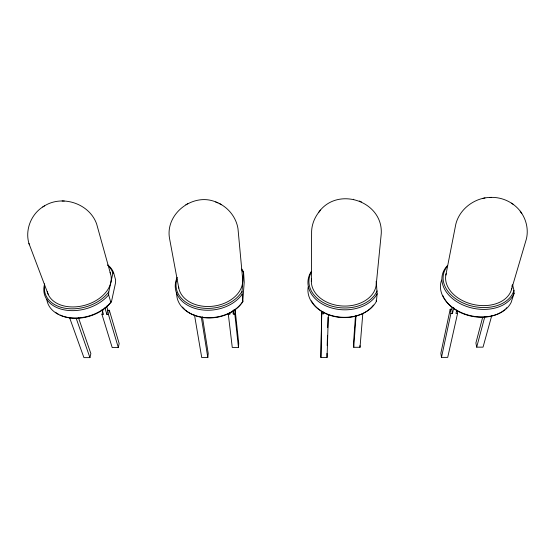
<?xml version="1.0" encoding="UTF-8"?>
<svg xmlns="http://www.w3.org/2000/svg" width="555" height="555" viewBox="0 0 555 555"><rect width="100%" height="100%" fill="white"/><g stroke="black" fill="none" stroke-linecap="round" stroke-linejoin="round"><path stroke-width="0.83" d="M176.698 292.416A35.263 26.071 -7.8 0 0 201.423 317.078A35.263 26.071 -7.8 0 0 241.64 303.356L242.729 301.871L242.035 291.451L243.541 271.888L242.66 270.479A35.645 26.127 -7.7 0 0 241.64 269.106M243.541 271.881L244.207 282.238L242.736 301.858M311.355 281.6L311.619 231.199C311.91 223.894 314.969 216.783 319.638 211.205M46.8 299.402A35.908 25.114 -16.2 0 0 71.956 317.939A35.908 25.114 -16.2 0 0 109.501 303.8L110.806 302.322L108.641 294.878L108.745 291.972L112.894 273.199L113.574 272.512L112.922 271.124A36.297 25.162 -16 0 0 107.732 264.915M321.699 311.348L320.901 357.469L327.055 357.462L328.387 314.671M320.901 357.469L321.775 311.313M321.831 313.832L323.385 313.832L323.426 312.104M327.179 345.626L327.492 335.338M327.734 327.616L328.047 317.328M238.463 347.437L238.74 343.309L235.133 309.891L234.821 314.081L238.463 347.437L232.268 347.444L228.299 314.102L229.839 314.095L229.971 312.423M355.443 316.426L353.521 343.15L353.75 347.298L360.022 347.291L362.797 313.721M353.75 347.298L356.067 315.455M234.821 314.081L233.28 314.081L233.6 309.898M194.507 315.046L201.729 357.552L207.806 357.545L208.215 353.452L202.408 316.815M376.262 284.326L381.243 233.773C383.207 201.063 337.502 185.807 318.778 212.232M311.577 278.617A32.502 23.927 2.8 0 0 342.983 306.034A32.502 23.927 2.8 0 0 376.262 281.316L377.15 293.859L376.38 301.414L376.117 300.609M445.852 275.065L455.808 224.22C459.561 208.978 474.504 197.837 490.023 197.407M102.911 310.294L101.981 314.456L112.207 347.583L118.333 347.576L119.145 343.476L109.321 310.273L107.809 310.28L106.574 306.152M452.124 307.553L451.763 309.239L450.195 309.239L440.857 353.237L441.482 357.385L447.705 357.378L457.57 313.45L457.126 310.911M118.333 347.576L108.419 314.435L109.321 310.273M110.82 302.308L111.499 301.525L115.537 282.8L115.627 280.004L113.574 272.512M441.482 357.385L450.903 313.471L450.195 309.239M108.419 314.435L106.9 314.442L107.809 310.28M450.903 313.471L452.478 313.464L453.754 307.574M456.73 310.134L455.995 313.457L457.57 313.45M69.632 317.8L83.93 357.635L89.938 357.628L90.86 353.556L78.47 317.71M482.649 317.391L475.906 342.976L476.69 347.152L483.037 347.146L491.702 315.823M476.69 347.152L484.82 316.669M511.433 289.696L526.438 238.803C528.561 229.756 526.417 219.849 521.027 212.315M512.57 284.743L513.944 290.383L514.076 293.338L511.127 302.454A36.72 26.023 12.1 0 1 466.283 314.491A36.72 26.023 12.1 0 1 441.62 280.053M514.076 293.338L513.41 294.851A37.13 26.078 11.8 0 1 462.801 304.924A37.13 26.078 11.8 0 1 447.573 265.463M376.401 301.379L375.499 302.905A35.506 26.397 2.9 0 1 333.597 316.066A35.506 26.397 2.9 0 1 308.178 286.956M377.15 293.859L376.255 295.357A35.895 26.453 2.8 0 1 328.678 307.012A35.895 26.453 2.8 0 1 311.202 271.575M242.015 294.372L240.905 295.864A35.645 26.127 -7.7 0 1 195.416 308.538A35.645 26.127 -7.7 0 1 177.239 277.313M319.749 211.08L320.589 210.081M108.641 294.878L107.33 296.356A36.297 25.162 -16 0 1 64.103 309.856A36.297 25.162 -16 0 1 44.664 283.841M43.332 206.585C31.212 214.008 24.926 229.694 28.915 243.402L48.153 294.275M43.977 206.189C62.132 194.43 89.452 203.498 96.639 223.984L110.542 273.858M42.742 206.959L44.49 205.863M216.547 202.291C193.764 191.884 165.196 213.307 169.49 238.178L178.786 288.128M185.863 204.698L186.57 204.309M187.16 203.976L187.791 203.623M484.161 198.114L484.994 197.941M482.67 198.426L483.585 198.239M490.967 197.386C503.059 197.032 515.193 203.165 521.776 213.37M489.441 197.427L491.466 197.365M101.981 314.456L103.501 314.449L102.016 309.593M63.499 201L64.22 201.014M62.125 200.986L62.75 200.993M353.41 199.273L353.757 199.328M216.991 202.471C227.841 206.855 236.194 217.109 237.984 228.709L242.639 278.929M215.687 201.937L217.921 202.846M359.376 201.007L360.022 201.285M360.681 201.576L361.402 201.881M219.239 203.47L220.175 203.983M220.488 204.15L221.48 204.698M511.46 203.144L512.14 203.616M512.633 203.956L513.382 204.469M520.195 211.143L520.909 212.156M28.915 243.402L29.436 244.762M76.299 318.598L89.938 357.628M104.909 307.838L106.9 314.442M451.763 309.239L452.478 313.464M201.403 317.578L207.806 357.545M229.638 312.375L229.839 314.095M232.892 310.647L233.28 314.081M359.917 345.626L360.022 347.291M326.944 353.341L327.055 357.462M323.343 312.146L323.385 313.832M513.944 290.383A36.165 25.37 11.8 0 1 466.582 304.452A36.165 25.37 11.8 0 1 447.503 266.053M511.793 288.239A33.626 23.587 11.8 0 1 473.408 304.494A33.626 23.587 11.8 0 1 446.178 273.636M512.105 285.263A33.626 23.587 11.8 0 1 512.015 286.762M506.68 307.761A35.659 25.301 12.1 0 1 505.876 308.601M504.564 309.801A35.659 25.301 12.1 0 1 501.595 311.979M501.054 312.312A35.659 25.301 12.1 0 1 443.875 297.757M443.598 297.23A35.659 25.301 12.1 0 1 442.862 295.628M111.499 301.525A34.875 24.42 -16.3 0 1 59.995 315.046M58.372 314.199A34.875 24.42 -16.3 0 1 55.424 312.25M108.745 291.972A35.36 24.476 -16 0 1 68.209 308.649A35.36 24.476 -16 0 1 44.532 285.964M107.913 265.422A35.36 24.476 -16 0 1 112.894 273.199M110.063 272.526A32.87 22.755 -16 0 1 86.004 304.945A32.87 22.755 -16 0 1 47.244 291.535M242.035 291.451A34.722 25.419 -7.7 0 1 199.363 307.643A34.722 25.419 -7.7 0 1 176.948 279.005M241.702 269.737A34.722 25.419 -7.7 0 1 243.326 272.56M242.951 301.074A34.243 25.35 -7.8 0 1 241.286 303.557M240.912 304.05A34.243 25.35 -7.8 0 1 185.315 309.981M184.433 309.17A34.243 25.35 -7.8 0 1 182.442 307.026M242.424 277.465A32.28 23.629 -7.7 0 1 214.126 306.062A32.28 23.629 -7.7 0 1 178.557 286.657M377.095 290.917A34.965 25.738 2.8 0 1 332.181 306.235A34.965 25.738 2.8 0 1 311.244 272.241M373.501 305.042A34.479 25.662 2.9 0 1 341.269 317.502A34.479 25.662 2.9 0 1 311.411 300.824"/></g></svg>
